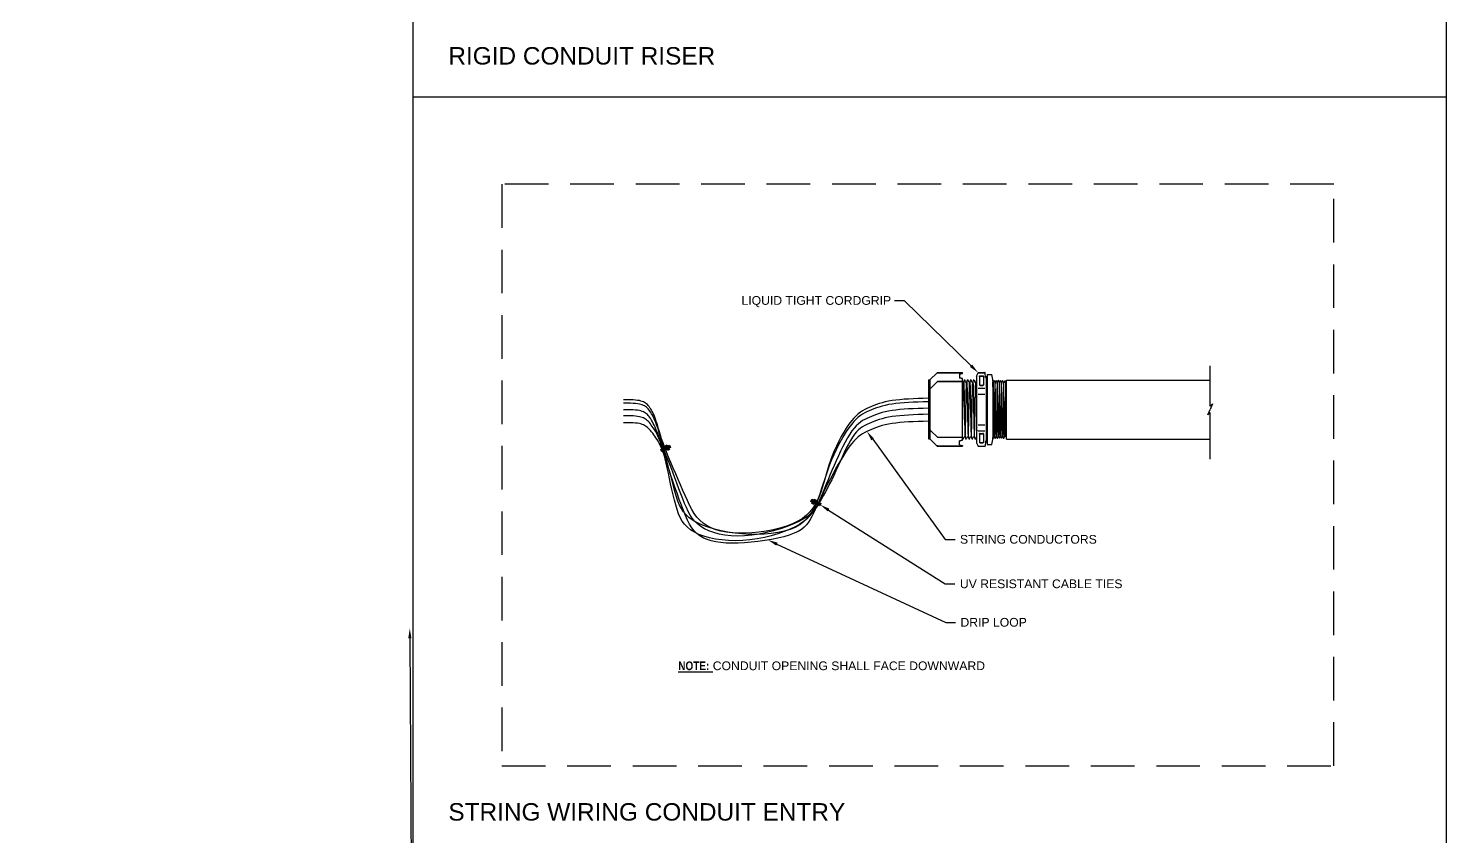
# Model space of a CAD drawing. Header units: feet. Extents: x 1 to 71.2, y 0 to 37.2.
# Drawn here: x 36.1 to 52.35, y 8.86 to 18.12 of the extents above; entities that cross this region are included whole.
import ezdxf
from ezdxf import colors
from ezdxf.entities.mleader import LeaderData, LeaderLine
from ezdxf.math import Vec2, Vec3

# ---------------------------------------------------------------- set-up
doc = ezdxf.new("R2010")
doc.units = ezdxf.units.FT
doc.header["$MEASUREMENT"] = 0
doc.linetypes.add('DASHED', pattern=[0.75, 0.5, -0.25])
doc.layers.add('G-ANNO-TEXT', color=1, linetype='Continuous')
doc.layers.add('G-NPLT', color=67, linetype='Continuous', plot=False)
doc.styles.add('NEI-A', font='arial.ttf')

msp = doc.modelspace()

# ---------------------------------------------------------------- hatches: boundary and pattern name
h = msp.add_hatch(color=1)
h.dxf.hatch_style = 1
h.paths.add_polyline_path([(43.41575, 13.298), (43.40266, 13.32371), (43.34502, 13.29436), (43.35811, 13.26864)])
h.paths.add_polyline_path([(43.44614, 13.29749), (43.42013, 13.34858), (43.3962, 13.3364), (43.42221, 13.28531)])
h.paths.add_polyline_path([(43.45865, 13.31984), (43.44556, 13.34555), (43.42659, 13.33589), (43.43968, 13.31018)])
h = msp.add_hatch(color=1)
h.dxf.hatch_style = 1
h.paths.add_polyline_path([(45.12098, 12.70345), (45.1083, 12.67753), (45.1664, 12.6491), (45.17909, 12.67502)])
h.paths.add_polyline_path([(45.10312, 12.72804), (45.07792, 12.67654), (45.10204, 12.66474), (45.12724, 12.71624)])
h.paths.add_polyline_path([(45.07774, 12.7246), (45.06506, 12.69869), (45.08418, 12.68933), (45.09686, 12.71525)])

# ---------------------------------------------------------------- linework, layer by layer
at = {"color": 1, "linetype": 'Continuous'}
for p, q in [((47.08585, 14.15602), (47.13789, 14.15602)), ((46.41478, 14.09274), (46.42885, 14.09274)), ((46.43728, 14.00075), (46.42883, 14.0009)), ((46.44339, 14.00322), (46.51539, 14.07522)), ((46.51539, 14.07522), (46.80291, 14.07522)), ((46.80291, 14.07565), (46.51603, 14.07565)), ((46.80344, 14.06897), (46.81559, 14.06897)), ((46.82112, 14.09025), (46.81522, 14.06827)), ((46.83272, 14.0909), (46.82147, 14.0909)), ((46.83897, 14.06827), (46.83307, 14.09024)), ((46.8386, 14.06897), (46.85075, 14.06897)), ((46.85628, 14.09024), (46.85038, 14.06827)), ((46.86788, 14.0909), (46.85663, 14.0909)), ((46.87413, 14.06827), (46.86823, 14.09025)), ((46.87376, 14.06897), (46.88591, 14.06897)), ((46.89144, 14.09026), (46.88553, 14.06828)), ((46.90303, 14.09091), (46.89179, 14.09091)), ((46.90928, 14.06828), (46.90338, 14.09026)), ((46.90891, 14.06897), (46.92106, 14.06897)), ((46.9266, 14.09026), (46.92069, 14.06828)), ((46.93819, 14.09091), (46.92694, 14.09091)), ((46.94444, 14.06828), (46.93854, 14.09026)), ((46.94407, 14.06897), (46.95622, 14.06897)), ((46.96175, 14.09026), (46.95585, 14.06828)), ((46.96463, 14.09091), (46.9621, 14.09091)), ((46.98243, 13.99888), (47.05981, 13.99888)), ((47.004, 14.03437), (47.03663, 14.03437)), ((47.004, 14.03071), (47.03663, 14.03071)), ((47.06864, 14.12095), (47.07516, 14.13492)), ((47.15275, 14.06937), (47.15173, 14.0694)), ((47.16413, 14.08778), (47.15268, 14.0693)), ((47.1659, 14.08779), (47.16421, 14.08784)), ((47.17626, 14.06855), (47.16598, 14.08771)), ((47.17721, 14.06861), (47.17618, 14.06864)), ((47.18859, 14.08704), (47.17713, 14.06854)), ((47.19035, 14.08705), (47.18867, 14.0871)), ((47.20073, 14.06779), (47.19044, 14.08697)), ((47.20166, 14.06784), (47.20064, 14.06788)), ((47.21305, 14.08628), (47.20158, 14.06778)), ((47.2148, 14.08629), (47.21312, 14.08634)), ((47.22518, 14.06703), (47.21489, 14.0862)), ((47.22612, 14.06708), (47.2251, 14.06711)), ((47.23751, 14.0855), (47.22605, 14.06702)), ((47.23927, 14.08551), (47.23758, 14.08556)), ((47.24964, 14.06627), (47.23935, 14.08544)), ((47.25058, 14.06632), (47.24956, 14.06635)), ((47.26196, 14.08475), (47.2505, 14.06625)), ((47.26373, 14.08476), (47.26204, 14.08481)), ((47.2741, 14.06551), (47.26382, 14.08468)), ((47.27504, 14.06556), (47.27401, 14.06559)), ((47.2865, 14.08406), (47.27497, 14.0655)), ((47.28818, 14.084), (47.2865, 14.08406)), ((47.29847, 14.06483), (47.28818, 14.084)), ((47.30005, 14.06478), (47.29847, 14.06483)), ((46.98243, 13.93168), (47.05981, 13.93168)), ((47.20763, 13.68584), (47.20676, 13.75524))]:
    msp.add_line(p, q, dxfattribs=at)
at = {"color": 1}
for p, q in [((49.63931, 13.79115), (49.63931, 14.25623)), ((47.3055, 14.09163), (49.63931, 14.09163)), ((49.63931, 13.79115), (49.6656, 13.81798)), ((49.6656, 13.81798), (49.63931, 13.75507)), ((49.61302, 13.69217), (49.63931, 13.75507)), ((49.63931, 13.71899), (49.61302, 13.69217)), ((49.63931, 13.18328), (49.63931, 13.71899)), ((47.3055, 13.41502), (49.63931, 13.41502))]:
    msp.add_line(p, q, dxfattribs=at)
msp.add_lwpolyline([(52.35029, 17.33644), (40.50322, 17.33644)])
at = {"color": 1, "linetype": 'Continuous'}
msp.add_lwpolyline([(47.07516, 14.11239), (47.08585, 14.11239)], dxfattribs=at)
at = {"color": 1}
for points in [[(46.41085, 13.88298), (46.35166, 13.8811), (46.29417, 13.87912), (46.23855, 13.87687), (46.185, 13.87421), (46.13371, 13.87097), (46.08485, 13.86699), (46.03862, 13.86213), (45.99519, 13.85623), (45.95469, 13.84918), (45.91693, 13.84107), (45.88164, 13.83205), (45.84858, 13.82225), (45.81748, 13.81183), (45.78809, 13.80092), (45.76015, 13.78967), (45.73339, 13.77822), (45.70756, 13.76656), (45.68239, 13.75413), (45.65758, 13.74018), (45.63286, 13.724), (45.60794, 13.70486), (45.58256, 13.68204), (45.55642, 13.65481), (45.52924, 13.62245), (45.50088, 13.5845), (45.47172, 13.54151), (45.44228, 13.49432), (45.41308, 13.44375), (45.38464, 13.39063), (45.35747, 13.33579), (45.3321, 13.28005), (45.30903, 13.22424), (45.28862, 13.16905), (45.27047, 13.11464), (45.25405, 13.06104), (45.23879, 13.00827), (45.22413, 12.95635), (45.20952, 12.90531), (45.1944, 12.85517), (45.17822, 12.80596), (45.16037, 12.75775), (45.14002, 12.7108), (45.11631, 12.6654), (45.08836, 12.62185), (45.05529, 12.58047), (45.01623, 12.54154), (44.97031, 12.50538), (44.91665, 12.47228), (44.85478, 12.4425), (44.78586, 12.41617), (44.71143, 12.39336), (44.63305, 12.37414), (44.55227, 12.3586), (44.47064, 12.3468), (44.38971, 12.33884), (44.31105, 12.33478), (44.23596, 12.33471), (44.16486, 12.33866), (44.09793, 12.34671), (44.03533, 12.3589), (43.97725, 12.37528), (43.92386, 12.39591), (43.87533, 12.42083), (43.83184, 12.45011), (43.79341, 12.48375), (43.75934, 12.52161), (43.7288, 12.5635), (43.70093, 12.60925), (43.6749, 12.65867), (43.64985, 12.71158), (43.62494, 12.76778), (43.59932, 12.82711), (43.57239, 12.88924), (43.54449, 12.9533), (43.5162, 13.01831), (43.48812, 13.08328), (43.46084, 13.1472), (43.43493, 13.20908), (43.41098, 13.26793), (43.38959, 13.32275), (43.37117, 13.37278), (43.35546, 13.41822), (43.34204, 13.45948), (43.33048, 13.49698), (43.32037, 13.53116), (43.31128, 13.56244), (43.30278, 13.59124), (43.29444, 13.61798), (43.28593, 13.64303), (43.2772, 13.66647), (43.26827, 13.68833), (43.25919, 13.70865), (43.24998, 13.72743), (43.24068, 13.74473), (43.23131, 13.76055), (43.22193, 13.77492), (43.21251, 13.7879), (43.20293, 13.79954), (43.19304, 13.80995), (43.18266, 13.81922), (43.17164, 13.82743), (43.15981, 13.83468), (43.14701, 13.84105), (43.13308, 13.84665), (43.11777, 13.85153), (43.10051, 13.85572), (43.08064, 13.85922), (43.0575, 13.86201), (43.03045, 13.86411), (42.99881, 13.8655), (42.96193, 13.86619), (42.91917, 13.86617)], [(46.41085, 13.84355), (46.35166, 13.84168), (46.29417, 13.83969), (46.23855, 13.83745), (46.185, 13.83478), (46.13371, 13.83154), (46.08485, 13.82756), (46.03862, 13.8227), (45.99519, 13.8168), (45.95469, 13.80975), (45.91693, 13.80164), (45.88164, 13.79262), (45.84858, 13.78283), (45.81748, 13.7724), (45.78809, 13.7615), (45.76015, 13.75025), (45.73339, 13.73879), (45.70756, 13.72714), (45.68239, 13.7147), (45.65758, 13.70075), (45.63286, 13.68457), (45.60794, 13.66543), (45.58256, 13.64261), (45.55642, 13.61539), (45.52924, 13.58303), (45.50087, 13.54506), (45.47163, 13.50198), (45.44196, 13.45454), (45.41232, 13.40349), (45.38314, 13.34957), (45.35488, 13.29355), (45.32798, 13.23615), (45.30289, 13.17813), (45.27991, 13.12015), (45.25877, 13.06247), (45.23905, 13.00527), (45.22036, 12.94872), (45.20227, 12.893), (45.18437, 12.83828), (45.16626, 12.78473), (45.14751, 12.73253), (45.12764, 12.68188), (45.10585, 12.63315), (45.08128, 12.58672), (45.05304, 12.54298), (45.02025, 12.50232), (44.98206, 12.46512), (44.93758, 12.43178), (44.88593, 12.40268), (44.82659, 12.37813), (44.76032, 12.35811), (44.68826, 12.34251), (44.6115, 12.33123), (44.53118, 12.32416), (44.44841, 12.3212), (44.3643, 12.32224), (44.27996, 12.32717), (44.1965, 12.33587), (44.11486, 12.34811), (44.03597, 12.36366), (43.96077, 12.38226), (43.89018, 12.40368), (43.82513, 12.42766), (43.76655, 12.45398), (43.71537, 12.48237), (43.67217, 12.51269), (43.63621, 12.54519), (43.60639, 12.58018), (43.58161, 12.618), (43.56078, 12.65898), (43.5428, 12.70345), (43.52658, 12.75175), (43.51103, 12.80419), (43.49526, 12.86087), (43.47923, 12.92084), (43.4631, 12.98292), (43.44705, 13.04592), (43.43124, 13.10864), (43.41584, 13.16991), (43.40101, 13.22853), (43.38693, 13.28332), (43.37372, 13.33335), (43.36131, 13.37879), (43.34961, 13.42005), (43.3385, 13.45756), (43.32789, 13.49174), (43.31766, 13.52302), (43.30772, 13.55181), (43.29796, 13.57856), (43.28828, 13.6036), (43.27868, 13.62704), (43.26913, 13.64891), (43.25963, 13.66922), (43.25016, 13.68801), (43.24073, 13.7053), (43.23132, 13.72112), (43.22193, 13.7355), (43.21251, 13.74847), (43.20293, 13.76011), (43.19304, 13.77053), (43.18266, 13.77979), (43.17164, 13.788), (43.15981, 13.79525), (43.14701, 13.80163), (43.13308, 13.80722), (43.11777, 13.8121), (43.10051, 13.81629), (43.08064, 13.81979), (43.0575, 13.82259), (43.03045, 13.82468), (42.99881, 13.82607), (42.96193, 13.82676), (42.91917, 13.82674)], [(46.41085, 13.76908), (46.35166, 13.7672), (46.29417, 13.76522), (46.23855, 13.76297), (46.185, 13.76031), (46.13371, 13.75707), (46.08485, 13.75309), (46.03862, 13.74823), (45.99519, 13.74233), (45.95469, 13.73528), (45.91693, 13.72717), (45.88164, 13.71815), (45.84858, 13.70835), (45.81748, 13.69793), (45.78809, 13.68702), (45.76015, 13.67577), (45.73339, 13.66432), (45.70758, 13.65267), (45.68249, 13.64023), (45.65794, 13.62628), (45.63373, 13.6101), (45.60964, 13.59096), (45.5855, 13.56814), (45.56108, 13.54091), (45.5362, 13.50855), (45.51073, 13.4706), (45.48479, 13.42761), (45.45859, 13.38042), (45.43234, 13.32985), (45.40622, 13.27673), (45.38045, 13.22189), (45.35522, 13.16615), (45.33074, 13.11034), (45.30716, 13.0552), (45.28447, 13.00112), (45.26259, 12.94842), (45.24145, 12.89741), (45.221, 12.84838), (45.20116, 12.80166), (45.18187, 12.75756), (45.16306, 12.71637), (45.14447, 12.6783), (45.12504, 12.64303), (45.1035, 12.61014), (45.07861, 12.57921), (45.0491, 12.54981), (45.01371, 12.5215), (44.9712, 12.49388), (44.9203, 12.4665), (44.86023, 12.43915), (44.79215, 12.41236), (44.71766, 12.38688), (44.63841, 12.36346), (44.55602, 12.34284), (44.47211, 12.32576), (44.38831, 12.31297), (44.30624, 12.3052), (44.22733, 12.30301), (44.15218, 12.30616), (44.0812, 12.31422), (44.01478, 12.32676), (43.95333, 12.34336), (43.89725, 12.36357), (43.84695, 12.38696), (43.80282, 12.41312), (43.76503, 12.44172), (43.7328, 12.47292), (43.70509, 12.50698), (43.68089, 12.54418), (43.65917, 12.58478), (43.6389, 12.62906), (43.61907, 12.67728), (43.59863, 12.72972), (43.57683, 12.7864), (43.55384, 12.84637), (43.53012, 12.90845), (43.50609, 12.97144), (43.48222, 13.03417), (43.45892, 13.09544), (43.43666, 13.15406), (43.41586, 13.20885), (43.39686, 13.25888), (43.37957, 13.30432), (43.3638, 13.34558), (43.34936, 13.38308), (43.33606, 13.41727), (43.32369, 13.44854), (43.31207, 13.47734), (43.30101, 13.50408), (43.29033, 13.52913), (43.27997, 13.55257), (43.26987, 13.57443), (43.26001, 13.59475), (43.25032, 13.61353), (43.24078, 13.63083), (43.23133, 13.64665), (43.22193, 13.66102), (43.21251, 13.674), (43.20293, 13.68564), (43.19304, 13.69605), (43.18266, 13.70532), (43.17164, 13.71353), (43.15981, 13.72078), (43.14701, 13.72715), (43.13308, 13.73275), (43.11777, 13.73763), (43.10051, 13.74182), (43.08064, 13.74532), (43.0575, 13.74811), (43.03045, 13.75021), (42.99881, 13.7516), (42.96193, 13.75229), (42.91917, 13.75227)], [(46.41085, 13.69898), (46.35166, 13.69711), (46.29417, 13.69513), (46.23855, 13.69288), (46.185, 13.69022), (46.13371, 13.68697), (46.08485, 13.683), (46.03862, 13.67814), (45.99519, 13.67224), (45.95469, 13.66518), (45.91693, 13.65708), (45.88164, 13.64805), (45.84858, 13.63826), (45.81748, 13.62784), (45.78809, 13.61693), (45.76015, 13.60568), (45.73339, 13.59423), (45.70759, 13.58257), (45.68258, 13.57013), (45.65823, 13.55619), (45.6344, 13.54001), (45.61095, 13.52087), (45.58776, 13.49805), (45.56467, 13.47082), (45.54156, 13.43846), (45.51831, 13.40052), (45.49492, 13.35766), (45.47139, 13.31082), (45.44774, 13.26093), (45.42398, 13.20892), (45.40012, 13.15574), (45.37618, 13.10232), (45.35217, 13.04959), (45.3281, 12.99834), (45.304, 12.9487), (45.27989, 12.90065), (45.25578, 12.85418), (45.2317, 12.80926), (45.20766, 12.76588), (45.1837, 12.72402), (45.15983, 12.68366), (45.13589, 12.64477), (45.11105, 12.60731), (45.08429, 12.57125), (45.05458, 12.53651), (45.0209, 12.50307), (44.98225, 12.47087), (44.9376, 12.43987), (44.88593, 12.41001), (44.8266, 12.38134), (44.76039, 12.35426), (44.68847, 12.32924), (44.61202, 12.30678), (44.5322, 12.28735), (44.45016, 12.27145), (44.36709, 12.25955), (44.28413, 12.25214), (44.2024, 12.24957), (44.12273, 12.2517), (44.0459, 12.25824), (43.97267, 12.26891), (43.90383, 12.28343), (43.84014, 12.30152), (43.78238, 12.3229), (43.73132, 12.34729), (43.68747, 12.37448), (43.65022, 12.40462), (43.61871, 12.43793), (43.59207, 12.47462), (43.56942, 12.51492), (43.5499, 12.55904), (43.53263, 12.6072), (43.51674, 12.65963), (43.50151, 12.7163), (43.48679, 12.77628), (43.47254, 12.83835), (43.45876, 12.90135), (43.44544, 12.96408), (43.43256, 13.02535), (43.4201, 13.08397), (43.40806, 13.13876), (43.39639, 13.18879), (43.38504, 13.23422), (43.37391, 13.27548), (43.36293, 13.31299), (43.35201, 13.34717), (43.34106, 13.37845), (43.33001, 13.40725), (43.31876, 13.43399), (43.30726, 13.45904), (43.29557, 13.48248), (43.28377, 13.50434), (43.27194, 13.52465), (43.26017, 13.54344), (43.24853, 13.56073), (43.23712, 13.57656), (43.22602, 13.59093), (43.21525, 13.6039), (43.20466, 13.61555), (43.19404, 13.62596), (43.18317, 13.63523), (43.17185, 13.64344), (43.15987, 13.65069), (43.14702, 13.65706), (43.13308, 13.66265), (43.11777, 13.66754), (43.10051, 13.67173), (43.08064, 13.67522), (43.0575, 13.67802), (43.03045, 13.68012), (42.99881, 13.68151), (42.96193, 13.6822), (42.91917, 13.68218)], [(46.41085, 13.6199), (46.35166, 13.61803), (46.29417, 13.61604), (46.23855, 13.6138), (46.185, 13.61113), (46.13371, 13.60789), (46.08485, 13.60392), (46.03862, 13.59905), (45.99519, 13.59315), (45.95469, 13.5861), (45.91693, 13.57799), (45.88164, 13.56897), (45.84858, 13.55918), (45.81748, 13.54876), (45.78809, 13.53785), (45.76015, 13.5266), (45.73339, 13.51514), (45.70756, 13.50349), (45.68239, 13.49105), (45.65758, 13.4771), (45.63286, 13.46092), (45.60794, 13.44178), (45.58256, 13.41896), (45.55642, 13.39174), (45.52924, 13.35938), (45.50084, 13.32142), (45.47142, 13.27843), (45.44127, 13.23124), (45.41068, 13.18067), (45.37995, 13.12756), (45.34936, 13.07271), (45.31921, 13.01697), (45.2898, 12.96116), (45.26137, 12.90602), (45.23402, 12.85195), (45.20779, 12.79925), (45.18273, 12.74823), (45.15889, 12.69921), (45.13631, 12.65249), (45.11505, 12.60838), (45.09515, 12.5672), (45.07644, 12.52916), (45.05779, 12.49413), (45.0379, 12.46189), (45.01541, 12.43221), (44.98899, 12.40489), (44.95731, 12.37968), (44.91904, 12.35638), (44.87284, 12.33476), (44.81787, 12.31466), (44.75519, 12.29615), (44.68637, 12.27936), (44.61298, 12.26442), (44.53658, 12.25146), (44.45872, 12.24062), (44.38098, 12.23201), (44.3049, 12.22578), (44.23185, 12.22205), (44.16227, 12.22102), (44.09643, 12.22284), (44.03456, 12.22772), (43.97693, 12.23583), (43.92376, 12.24736), (43.87532, 12.26248), (43.83184, 12.28138), (43.79342, 12.30425), (43.75944, 12.33132), (43.72914, 12.36282), (43.70175, 12.39897), (43.6765, 12.44003), (43.65262, 12.48621), (43.62934, 12.53775), (43.60589, 12.59488), (43.5817, 12.65752), (43.557, 12.7243), (43.53222, 12.79352), (43.50779, 12.86349), (43.48414, 12.93252), (43.4617, 12.99891), (43.4409, 13.06098), (43.42217, 13.11703), (43.40579, 13.1658), (43.3915, 13.20779), (43.37888, 13.24393), (43.36751, 13.27513), (43.35697, 13.30234), (43.34686, 13.32648), (43.33676, 13.34847), (43.32625, 13.36925), (43.31502, 13.38956), (43.30314, 13.40944), (43.29079, 13.42876), (43.27815, 13.44736), (43.2654, 13.46511), (43.25271, 13.48187), (43.24026, 13.4975), (43.22824, 13.51185), (43.21674, 13.52482), (43.2056, 13.53647), (43.19458, 13.54688), (43.18345, 13.55614), (43.17197, 13.56435), (43.15991, 13.5716), (43.14702, 13.57798), (43.13308, 13.58357), (43.11777, 13.58845), (43.10051, 13.59265), (43.08064, 13.59614), (43.0575, 13.59894), (43.03045, 13.60103), (42.99881, 13.60242), (42.96193, 13.60311), (42.91917, 13.60309)], [(43.42659, 13.33589), (43.44556, 13.34555), (43.45865, 13.31984), (43.43968, 13.31018)], [(43.41575, 13.298), (43.35811, 13.26864), (43.34502, 13.29436), (43.40266, 13.32371)]]:
    msp.add_lwpolyline(points, dxfattribs=at)
for points in [[(43.42013, 13.34858), (43.44614, 13.29749), (43.42221, 13.28531), (43.3962, 13.3364)], [(45.06506, 12.69869), (45.07774, 12.7246), (45.09686, 12.71525), (45.08418, 12.68933)], [(45.07792, 12.67654), (45.10312, 12.72804), (45.12724, 12.71624), (45.10204, 12.66474)], [(45.1083, 12.67753), (45.12098, 12.70345), (45.17909, 12.67502), (45.1664, 12.6491)]]:
    msp.add_lwpolyline(points, close=True, dxfattribs=at)
at = {"color": 1, "linetype": 'Continuous'}
for centre, radius, start, end in [((46.82848, 14.06574), 0.32231, 2.300252, 16.266228), ((46.41478, 14.08992), 0.00281, 90, 180), ((46.42913, 14.01805), 0.01716, 180, 269), ((46.43743, 14.00918), 0.00844, 269, 315), ((47.06737, 14.12155), 0.00141, 185, 335), ((47.29988, 14.05916), 0.00563, 359.99977, 88.216993)]:
    msp.add_arc(centre, radius, start, end, dxfattribs=at)
for points, start_tangent, end_tangent in [([(46.80681, 13.75524), (46.80764, 13.80189), (46.80848, 13.84776), (46.80932, 13.89141), (46.81015, 13.93172), (46.81098, 13.96838), (46.81183, 14.00072), (46.81268, 14.0275), (46.81353, 14.04782), (46.81437, 14.06145), (46.81521, 14.06823), (46.81605, 14.06793), (46.81688, 14.06066), (46.81771, 14.04682), (46.81853, 14.02668), (46.81937, 14.0003), (46.8202, 13.96837), (46.82104, 13.93193), (46.82187, 13.89128), (46.82271, 13.84756), (46.82355, 13.80167), (46.82438, 13.75524)], (0.03975065, 2.22862353), (0.03983958, -2.22862194)), ([(46.84196, 13.75524), (46.8428, 13.80189), (46.84364, 13.84776), (46.84447, 13.89141), (46.8453, 13.93172), (46.84614, 13.96838), (46.84699, 14.00072), (46.84784, 14.0275), (46.84868, 14.04782), (46.84952, 14.06145), (46.85037, 14.06823), (46.85121, 14.06793), (46.85204, 14.06066), (46.85287, 14.04682), (46.85369, 14.02668), (46.85452, 14.0003), (46.85536, 13.96837), (46.85619, 13.93193), (46.85703, 13.89128), (46.85787, 13.84756), (46.85871, 13.80167), (46.85954, 13.75524)], (0.03975065, 2.22862353), (0.03983958, -2.22862194)), ([(46.87712, 13.75524), (46.87795, 13.80189), (46.87879, 13.84776), (46.87963, 13.89141), (46.88046, 13.93172), (46.8813, 13.96838), (46.88215, 14.00072), (46.883, 14.0275), (46.88384, 14.04782), (46.88468, 14.06145), (46.88552, 14.06823), (46.88636, 14.06793), (46.8872, 14.06066), (46.88802, 14.04682), (46.88885, 14.02668), (46.88968, 14.0003), (46.89052, 13.96837), (46.89135, 13.93193), (46.89219, 13.89128), (46.89302, 13.84756), (46.89386, 13.80167), (46.8947, 13.75524)], (0.03975065, 2.22862353), (0.03983958, -2.22862194)), ([(46.91227, 13.75524), (46.91311, 13.80189), (46.91395, 13.84776), (46.91479, 13.89141), (46.91562, 13.93172), (46.91645, 13.96838), (46.9173, 14.00072), (46.91815, 14.0275), (46.919, 14.04782), (46.91984, 14.06145), (46.92068, 14.06823), (46.92152, 14.06793), (46.92235, 14.06066), (46.92318, 14.04682), (46.924, 14.02668), (46.92484, 14.0003), (46.92567, 13.96837), (46.9265, 13.93193), (46.92734, 13.89128), (46.92818, 13.84756), (46.92902, 13.80167), (46.92985, 13.75524)], (0.03975065, 2.22862353), (0.03983958, -2.22862194)), ([(46.94743, 13.75524), (46.94828, 13.80293), (46.94915, 13.85007), (46.95001, 13.89494), (46.95087, 13.93605), (46.95173, 13.97339), (46.9526, 14.00562), (46.95347, 14.03173), (46.95433, 14.05122), (46.95518, 14.06361), (46.95605, 14.06883), (46.95692, 14.06654), (46.95777, 14.05695), (46.95863, 14.04026), (46.95949, 14.01689), (46.96035, 13.98721), (46.96121, 13.95222), (46.96206, 13.9132), (46.96291, 13.87024), (46.96377, 13.82419), (46.96463, 13.77651)], (0.0385568, 2.15569325), (0.03841891, -2.15569571)), ([(46.98243, 13.99887), (46.98192, 13.99876), (46.98146, 13.99851), (46.98114, 13.99813)], (-0.00549805, -0.00001221), (-0.00261038, -0.00483887)), ([(46.98243, 13.99887), (46.98193, 13.99877), (46.98146, 13.9985), (46.98114, 13.99813)], (-0.00549858, -0.00001211), (-0.00261063, -0.00483933)), ([(47.004, 14.03437), (47.00183, 14.03458), (47.00003, 14.03519), (46.99881, 14.03609), (46.99838, 14.03718)], (-0.02406489, 0), (0, 0.02406489)), ([(47.004, 14.03071), (47.00183, 14.03093), (47.00003, 14.03154), (46.99881, 14.03244), (46.99838, 14.03352)], (-0.02406489, 0), (0, 0.02406489)), ([(47.04225, 14.03718), (47.04182, 14.03609), (47.04061, 14.03519), (47.0388, 14.03458), (47.03663, 14.03437)], (0, -0.02406489), (-0.02406489, 0)), ([(47.04225, 14.03352), (47.04182, 14.03244), (47.04061, 14.03154), (47.0388, 14.03093), (47.03663, 14.03071)], (0, -0.02406489), (-0.02406489, 0)), ([(47.1823, 13.75524), (47.18172, 13.80197), (47.18113, 13.84779), (47.18055, 13.89142), (47.17997, 13.93179), (47.17939, 13.96841), (47.17881, 14.00019), (47.17822, 14.02656), (47.17764, 14.04683), (47.17706, 14.0607), (47.17648, 14.06774), (47.1759, 14.06779), (47.17531, 14.06085), (47.17473, 14.04709), (47.17415, 14.02674), (47.17357, 14.00037), (47.17298, 13.96851), (47.1724, 13.93201), (47.17182, 13.89165), (47.17124, 13.8478), (47.17065, 13.80205), (47.17007, 13.75524)], (-0.02795115, 2.22485701), (-0.02717837, -2.22486659)), ([(47.20676, 13.75524), (47.20618, 13.80168), (47.2056, 13.84703), (47.20502, 13.89022), (47.20444, 13.93026), (47.20387, 13.9666), (47.20329, 13.99845), (47.2027, 14.02504), (47.20212, 14.0455), (47.20154, 14.05957), (47.20095, 14.0669), (47.20036, 14.06704), (47.19977, 14.0601), (47.19919, 14.04642), (47.19861, 14.02614), (47.19802, 13.99953), (47.19743, 13.96741), (47.19685, 13.93092), (47.19627, 13.89081), (47.19569, 13.84751), (47.19511, 13.80182), (47.19453, 13.75524)], (-0.02710408, 2.21932823), (-0.02803913, -2.21931662)), ([(47.23121, 13.75524), (47.23063, 13.80179), (47.23005, 13.847), (47.22947, 13.89011), (47.22889, 13.93032), (47.22831, 13.96697), (47.22772, 13.99879), (47.22714, 14.02504), (47.22656, 14.04531), (47.22598, 14.05913), (47.2254, 14.06618), (47.22482, 14.0663), (47.22424, 14.0595), (47.22366, 14.04596), (47.22308, 14.02595), (47.22249, 13.99974), (47.22191, 13.96792), (47.22132, 13.93162), (47.22074, 13.8911), (47.22015, 13.84748), (47.21957, 13.80174), (47.21899, 13.75524)], (-0.02817153, 2.2140687), (-0.0273229, -2.21407934)), ([(47.25567, 13.75524), (47.25509, 13.80155), (47.2545, 13.84716), (47.25392, 13.89051), (47.25334, 13.93067), (47.25275, 13.96719), (47.25216, 13.9991), (47.25158, 14.02539), (47.25099, 14.04537), (47.25042, 14.0588), (47.24984, 14.06553), (47.24926, 14.06545), (47.24868, 14.0585), (47.2481, 14.0448), (47.24752, 14.02458), (47.24693, 13.99842), (47.24635, 13.96674), (47.24577, 13.9305), (47.24519, 13.89031), (47.24461, 13.84689), (47.24402, 13.80154), (47.24344, 13.75524)], (-0.02759948, 2.20870083), (-0.02718296, -2.20870599)), ([(47.28013, 13.75524), (47.27955, 13.80149), (47.27896, 13.84698), (47.27838, 13.89006), (47.27779, 13.93034), (47.27721, 13.9669), (47.27662, 13.99853), (47.27604, 14.0246), (47.27545, 14.04457), (47.27488, 14.05801), (47.2743, 14.06476), (47.27372, 14.0647), (47.27314, 14.05776), (47.27256, 14.0442), (47.27198, 14.02423), (47.2714, 13.99804), (47.27081, 13.96633), (47.27023, 13.93028), (47.26965, 13.89022), (47.26907, 13.8468), (47.26848, 13.80132), (47.2679, 13.75524)], (-0.02712255, 2.20329698), (-0.02811229, -2.20328457)), ([(47.29847, 14.06483), (47.29792, 14.06168), (47.29736, 14.05234), (47.2968, 14.0369), (47.29625, 14.01567), (47.29569, 13.98933), (47.29514, 13.95848), (47.29459, 13.92343), (47.29403, 13.88458), (47.29347, 13.84287), (47.29292, 13.79945), (47.29236, 13.75524)], (-1.10064544, 0.03426229), (-0.01393586, -1.1010904)), ([(46.98243, 13.93169), (46.98192, 13.93171), (46.98146, 13.93168), (46.98114, 13.93161)], (-0.00463819, 0.00000685), (-0.00424995, -0.00185762))]:
    msp.add_spline(points, degree=3, dxfattribs=dict(at, start_tangent=start_tangent, end_tangent=end_tangent))
msp.add_open_spline([(47.15053, 14.0144), (47.15065, 14.01869), (47.15085, 14.02992), (47.15028, 14.0469), (47.15347, 14.05726), (47.15022, 14.06892), (47.15538, 14.06811), (47.15199, 14.05753), (47.15522, 14.04615), (47.15449, 14.02479), (47.15556, 13.99906), (47.15595, 13.96724), (47.15657, 13.93114), (47.15714, 13.89018), (47.15768, 13.84954), (47.15839, 13.79304), (47.15844, 13.79007), (47.15886, 13.75524)], degree=3, knots=[0.92211978, 0.92211978, 0.92211978, 0.92211978, 0.9681205, 1.04124605, 1.08992413, 1.11425428, 1.1163354, 1.14152416, 1.19104365, 1.2633781, 1.35732319, 1.47043615, 1.60073871, 1.74460694, 1.90016739, 2.06364444, 2.23027055, 2.23027055, 2.23027055, 2.23027055], dxfattribs=at)

# ---------------------------------------------------------------- texts
at = {"layer": 'G-ANNO-TEXT', "attachment_point": 4, "style": 'NEI-A'}
for s, width, gutter_width, insert, char_height in [('RIGID CONDUIT RISER', 4.5172797, 1.09375, (40.91168, 17.80777), 0.2), ('{\\fArial Narrow|b1|i0|c0|p34;\\LNOTE:} CONDUIT OPENING SHALL FACE DOWNWARD', 3.5089127, 0.625, (43.54595, 10.81509), 0.1), ('STRING WIRING CONDUIT ENTRY', 4.5477026, 1.09375, (40.91168, 9.13955), 0.2)]:
    msp.add_mtext_dynamic_manual_height_columns(s, width=width, gutter_width=gutter_width, heights=[0], dxfattribs=dict(at, insert=insert, char_height=char_height))

# ---------------------------------------------------------------- leaders
at = {"layer": 'G-ANNO-TEXT'}
ml = msp.add_multileader_mtext('Standard', dxfattribs=at)
ml.set_content('LIQUID TIGHT CORDGRIP', color=256, style='NEI-A')
ml.set_leader_properties()
ml.build(insert=Vec2(0, 0))
ml.multileader.update_dxf_attribs({"dogleg_length": 0.1125, "arrow_head_size": 0.1125})
ctx = ml.context
ctx.base_point, ctx.char_height, ctx.arrow_head_size, ctx.landing_gap_size, ctx.plane_origin = Vec3(44.21391, 15.00077), 0.1, 0.1125, 0.05625, Vec3(40.92521, 12.12522)
notes = []
notes.append((ctx, [(1, (1, 1, 0), (46.13788, 15.00077), (-1, 0), 0.1125, [(0, [(46.98166, 14.17688)], 0, [])])]))
ctx.mtext.insert, ctx.mtext.width, ctx.mtext.flow_direction = Vec3(44.27016, 15.05466), 1.7102087, 5
ctx.mtext.has_bg_fill, ctx.mtext.bg_color, ctx.mtext.bg_scale_factor, ctx.mtext.bg_transparency, ctx.mtext.use_window_bg_color = 1, -1073741824, 1.5, 0, 1
at = {"layer": 'G-NPLT'}
ml = msp.add_multileader_mtext('Standard', dxfattribs=at)
ml.set_content('DESIGNER TO ESTABLISH  WHICH TYPE OF CONDUIT ENTRY IS BEING USED FOR THE CURRENT PROJECT', color=256, style='NEI-A')
ml.set_leader_properties()
ml.build(insert=Vec2(0, 0))
ml.multileader.update_dxf_attribs({"dogleg_length": 0.1125, "arrow_head_size": 0.1125})
ctx = ml.context
ctx.base_point, ctx.char_height, ctx.arrow_head_size, ctx.landing_gap_size, ctx.plane_origin = Vec3(23.6117, 16.19385), 0.1, 0.1125, 0.05625, Vec3(22.62634, 15.14744)
notes.append((ctx, [(1, (1, 1, 0), (26.77688, 16.19385), (-1, 0), 0.1125, [(1, [(40.46971, 11.24298), (40.50554, 4.21104)], 0, [])])]))
ctx.mtext.insert, ctx.mtext.width, ctx.mtext.flow_direction = Vec3(23.66795, 16.2447), 3.0630099, 5
ctx.mtext.has_bg_fill, ctx.mtext.bg_color, ctx.mtext.bg_scale_factor, ctx.mtext.bg_transparency, ctx.mtext.use_window_bg_color = 1, -1073741824, 1.5, 0, 1
for ctx, leaders in notes:
    for number, flags, end, landing, length, lines in leaders:
        leader = LeaderData()
        leader.index, (leader.has_last_leader_line, leader.has_dogleg_vector, leader.attachment_direction) = number, flags
        leader.last_leader_point, leader.dogleg_vector, leader.dogleg_length = Vec3(end), Vec3(landing), length
        for number, points, colour, breaks in lines:
            line = LeaderLine()
            line.index, line.vertices, line.color, line.breaks = number, Vec3.list(points), colors.encode_raw_color(colour), breaks
            leader.lines.append(line)
        ctx.leaders.append(leader)

# ---------------------------------------------------------------- next in the draw order: linework, layer by layer
msp.add_line((40.50322, 34.67287), (40.50322, 0))
at = {"color": 1, "linetype": 'Continuous'}
for p, q in [((46.42885, 14.09274), (46.5124, 14.17629)), ((46.51439, 14.17711), (46.80291, 14.17711)), ((46.51462, 14.17445), (46.80291, 14.17445)), ((46.76916, 14.16164), (46.80291, 14.17008)), ((46.76916, 14.1601), (46.80291, 14.1685)), ((46.76916, 14.16164), (46.76916, 14.11527)), ((46.80291, 14.1685), (46.80291, 14.17711)), ((46.96463, 14.13736), (46.98114, 14.17625)), ((46.98243, 14.17711), (47.05981, 14.17711)), ((46.98243, 14.17532), (47.05981, 14.17532)), ((47.004, 14.13983), (47.03663, 14.13983)), ((47.06597, 14.12142), (47.06121, 14.17583)), ((46.80291, 14.10821), (46.76916, 14.11664)), ((46.80291, 14.10686), (46.76916, 14.11527)), ((46.99838, 14.13702), (46.99838, 14.03352)), ((47.004, 14.13618), (47.03663, 14.13618)), ((47.04225, 14.13702), (47.04225, 14.03352))]:
    msp.add_line(p, q, dxfattribs=at)
for centre, radius, start, end in [((46.51439, 14.1743), 0.00281, 90, 135), ((46.51462, 14.18502), 0.01057, 268.738145, 270.016391), ((46.51462, 14.18476), 0.01032, 268.722031, 270.032331), ((46.98243, 14.17571), 0.00141, 90, 157), ((47.05981, 14.17571), 0.00141, 5, 90)]:
    msp.add_arc(centre, radius, start, end, dxfattribs=at)
for centre, major_axis, start_param, end_param in [((47.1443, 13.74768), (-0.86627, 0.02392), -1.15140162, -1.10861033), ((46.43555, 13.76196), (-0.77035, 0.02127), -2.05347549, -2.00427513)]:
    msp.add_ellipse(centre, major_axis=major_axis, ratio=0.51981024, start_param=start_param, end_param=end_param, dxfattribs=at)
for points, start_tangent, end_tangent in [([(46.5124, 14.17369), (46.51299, 14.17412), (46.51366, 14.17437), (46.51439, 14.17445)], (0.00561235, 0.00532746), (0.00773626, -0.00017499)), ([(46.98243, 14.17532), (46.98192, 14.17523), (46.98145, 14.17494), (46.98114, 14.1745)], (-0.00574428, 0.00000144), (-0.00229812, -0.00526454)), ([(46.99838, 14.13702), (46.99881, 14.13811), (47.00003, 14.13901), (47.00183, 14.13962), (47.004, 14.13983)], (0, 0.02406489), (0.02406489, 0)), ([(47.03663, 14.13983), (47.0388, 14.13962), (47.04061, 14.13901), (47.04182, 14.13811), (47.04225, 14.13702)], (0.02406489, 0), (0, -0.02406489)), ([(47.05981, 14.17532), (47.06047, 14.17517), (47.06098, 14.17471), (47.06121, 14.17407)], (0.00725441, 0.00000038), (0.00066796, -0.00722359)), ([(46.99838, 14.13337), (46.99881, 14.13445), (47.00003, 14.13536), (47.00183, 14.13596), (47.004, 14.13618)], (0, 0.02406489), (0.02406489, 0)), ([(47.03663, 14.13618), (47.0388, 14.13596), (47.04061, 14.13536), (47.04182, 14.13445), (47.04225, 14.13337)], (0.02406489, 0), (0, -0.02406489))]:
    msp.add_spline(points, degree=3, dxfattribs=dict(at, start_tangent=start_tangent, end_tangent=end_tangent))

# ---------------------------------------------------------------- next in the draw order: leaders
at = {"layer": 'G-ANNO-TEXT'}
ml = msp.add_multileader_mtext('Standard', dxfattribs=at)
ml.set_content('STRING CONDUCTORS', color=256, style='NEI-A')
ml.set_leader_properties()
ml.build(insert=Vec2(0, 0))
ml.multileader.update_dxf_attribs({"dogleg_length": 0.1125, "arrow_head_size": 0.1125})
ctx = ml.context
ctx.base_point, ctx.char_height, ctx.arrow_head_size, ctx.landing_gap_size, ctx.plane_origin = Vec3(46.71784, 12.26501), 0.1, 0.1125, 0.05625, Vec3(45.28886, 8.18623)
notes = []
notes.append((ctx, [(0, (1, 1, 0), (46.60534, 12.26501), (1, 0), 0.1125, [(0, [(45.70756, 13.50349)], 0, [])])]))
ctx.mtext.insert, ctx.mtext.width, ctx.mtext.flow_direction = Vec3(46.77409, 12.31586), 1.5614366, 5
ctx.mtext.has_bg_fill, ctx.mtext.bg_color, ctx.mtext.bg_scale_factor, ctx.mtext.bg_transparency, ctx.mtext.use_window_bg_color = 1, -1073741824, 1.5, 0, 1
for ctx, leaders in notes:
    for number, flags, end, landing, length, lines in leaders:
        leader = LeaderData()
        leader.index, (leader.has_last_leader_line, leader.has_dogleg_vector, leader.attachment_direction) = number, flags
        leader.last_leader_point, leader.dogleg_vector, leader.dogleg_length = Vec3(end), Vec3(landing), length
        for number, points, colour, breaks in lines:
            line = LeaderLine()
            line.index, line.vertices, line.color, line.breaks = number, Vec3.list(points), colors.encode_raw_color(colour), breaks
            leader.lines.append(line)
        ctx.leaders.append(leader)

# ---------------------------------------------------------------- next in the draw order: linework, layer by layer
at = {"color": 1, "linetype": 'Continuous'}
for p, q in [((47.08585, 14.15602), (47.08585, 13.35446)), ((46.41197, 14.08992), (46.41197, 13.42055)), ((46.42885, 14.09274), (46.42885, 13.41774)), ((46.80291, 13.40227), (46.80291, 14.10821)), ((46.96463, 14.13736), (46.96463, 13.37312)), ((47.07516, 14.13492), (47.07516, 13.37555)), ((47.15053, 14.07867), (47.15053, 13.4318)), ((47.3055, 13.45131), (47.3055, 14.05916)), ((46.43728, 13.50972), (46.42883, 13.50958)), ((46.44339, 13.50725), (46.51539, 13.43526)), ((46.98243, 13.57879), (47.05981, 13.57879)), ((46.98243, 13.5116), (47.05981, 13.5116)), ((46.41478, 13.41774), (46.42885, 13.41774)), ((46.42885, 13.41774), (46.5124, 13.33419)), ((46.51439, 13.33336), (46.80291, 13.33336)), ((46.51462, 13.33603), (46.80291, 13.33603)), ((46.51539, 13.43526), (46.80291, 13.43526)), ((46.80291, 13.43482), (46.51603, 13.43482)), ((46.80291, 13.40361), (46.76916, 13.39521)), ((46.80291, 13.40227), (46.76916, 13.39383)), ((46.76916, 13.34883), (46.76916, 13.39521)), ((46.76916, 13.35038), (46.80291, 13.34197)), ((46.76916, 13.34883), (46.80291, 13.34039)), ((46.80291, 13.42259), (46.80354, 13.42022)), ((46.80291, 13.34197), (46.80291, 13.33336)), ((46.80389, 13.41958), (46.81514, 13.41958)), ((46.81549, 13.42023), (46.82139, 13.4422)), ((46.82102, 13.4415), (46.83317, 13.4415)), ((46.8328, 13.4422), (46.8387, 13.42023)), ((46.83905, 13.41958), (46.8503, 13.41958)), ((46.85065, 13.42023), (46.85655, 13.4422)), ((46.85618, 13.4415), (46.86833, 13.4415)), ((46.86796, 13.4422), (46.87386, 13.42022)), ((46.87421, 13.41957), (46.88546, 13.41957)), ((46.8858, 13.42021), (46.89171, 13.44219)), ((46.89133, 13.4415), (46.90348, 13.4415)), ((46.90311, 13.44219), (46.90902, 13.42021)), ((46.90936, 13.41957), (46.92061, 13.41957)), ((46.92096, 13.42021), (46.92686, 13.44219)), ((46.92649, 13.4415), (46.93864, 13.4415)), ((46.93827, 13.44219), (46.94417, 13.42022)), ((46.94452, 13.41957), (46.95577, 13.41957)), ((46.95612, 13.42021), (46.96202, 13.44219)), ((46.96165, 13.4415), (46.96463, 13.4415)), ((46.96463, 13.37312), (46.98114, 13.33422)), ((46.98243, 13.33515), (47.05981, 13.33515)), ((46.98243, 13.33336), (47.05981, 13.33336)), ((46.99838, 13.47695), (46.99838, 13.37345)), ((47.004, 13.47976), (47.03663, 13.47976)), ((47.004, 13.47611), (47.03663, 13.47611)), ((47.004, 13.37429), (47.03663, 13.37429)), ((47.004, 13.37064), (47.03663, 13.37064)), ((47.04225, 13.47695), (47.04225, 13.37345)), ((47.06597, 13.38905), (47.06121, 13.33464)), ((47.06864, 13.38952), (47.07516, 13.37555)), ((47.08585, 13.35446), (47.13789, 13.35446)), ((47.15019, 13.42506), (47.15191, 13.4223)), ((47.15198, 13.42224), (47.15367, 13.42229)), ((47.15375, 13.42237), (47.16404, 13.44154)), ((47.16498, 13.44149), (47.16396, 13.44145)), ((47.16491, 13.44155), (47.17637, 13.42306)), ((47.17644, 13.423), (47.17813, 13.42305)), ((47.17821, 13.42313), (47.1885, 13.4423)), ((47.18944, 13.44225), (47.18841, 13.44222)), ((47.18936, 13.44231), (47.20082, 13.42382)), ((47.2009, 13.42376), (47.20259, 13.42381)), ((47.20266, 13.42389), (47.21295, 13.44306)), ((47.21389, 13.44301), (47.21287, 13.44298)), ((47.21382, 13.44308), (47.22528, 13.42459)), ((47.22535, 13.42453), (47.22705, 13.42458)), ((47.22713, 13.42466), (47.23742, 13.44382)), ((47.23835, 13.44377), (47.23733, 13.44374)), ((47.23827, 13.44383), (47.24974, 13.42534)), ((47.24981, 13.42528), (47.25149, 13.42533)), ((47.25158, 13.42541), (47.26187, 13.44459)), ((47.26281, 13.44453), (47.26179, 13.4445)), ((47.26274, 13.4446), (47.27419, 13.42611)), ((47.27427, 13.42605), (47.27596, 13.42611)), ((47.27604, 13.42619), (47.28632, 13.44535)), ((47.30005, 13.44569), (47.28624, 13.44526))]:
    msp.add_line(p, q, dxfattribs=at)
at = {"color": 1}
msp.add_line((47.3055, 13.41502), (47.3055, 14.09163), dxfattribs=at)
at = {"color": 1, "linetype": 'Continuous'}
msp.add_lwpolyline([(47.08585, 13.39808), (47.07516, 13.39808)], dxfattribs=at)
for centre, radius, start, end in [((46.42913, 13.49242), 0.01716, 91, 180), ((46.43743, 13.50129), 0.00844, 45, 91), ((46.41478, 13.42055), 0.00281, 180, 270), ((46.51439, 13.33617), 0.00281, 225, 270), ((46.51462, 13.32545), 0.01057, 89.983597, 91.261867), ((46.51462, 13.32571), 0.01032, 89.967676, 91.277961), ((46.98243, 13.33477), 0.00141, 203, 270), ((47.05981, 13.33477), 0.00141, 270, 355), ((47.06737, 13.38893), 0.00141, 25, 175), ((46.82848, 13.44474), 0.32231, 343.733782, 357.699748), ((47.29988, 13.45131), 0.00563, 271.783, 359.999998)]:
    msp.add_arc(centre, radius, start, end, dxfattribs=at)
for centre, major_axis, start_param, end_param in [((46.43555, 13.74851), (-0.77035, -0.02127), -4.27891018, -4.22970982), ((47.1443, 13.7628), (-0.86627, -0.02392), 1.10861033, 1.15140162)]:
    msp.add_ellipse(centre, major_axis=major_axis, ratio=0.51981024, start_param=start_param, end_param=end_param, dxfattribs=at)
msp.add_open_spline([(46.80291, 13.5539), (46.80305, 13.55988), (46.80349, 13.5797), (46.80423, 13.61525), (46.80504, 13.65726), (46.80611, 13.71595), (46.80616, 13.71896), (46.80681, 13.75524)], degree=3, knots=[1.516621962, 1.516621962, 1.516621962, 1.516621962, 1.580616403, 1.728183625, 1.889644014, 2.059240324, 2.2325856, 2.2325856, 2.2325856, 2.2325856], dxfattribs=at)
for points, start_tangent, end_tangent in [([(46.82438, 13.75524), (46.82525, 13.70667), (46.82613, 13.6587), (46.82701, 13.61312), (46.82788, 13.57147), (46.82876, 13.53398), (46.82965, 13.50164), (46.83054, 13.47557), (46.83142, 13.45671), (46.8323, 13.44532), (46.83318, 13.4415), (46.83407, 13.44551), (46.83494, 13.45704), (46.83582, 13.4759), (46.83671, 13.50199), (46.83759, 13.53446), (46.83847, 13.5719), (46.83934, 13.6134), (46.84021, 13.6588), (46.84109, 13.70649), (46.84196, 13.75524)], (0.03990406, -2.23222896), (0.03992572, 2.23222857)), ([(46.85954, 13.75524), (46.86041, 13.70667), (46.86129, 13.6587), (46.86217, 13.61312), (46.86304, 13.57147), (46.86392, 13.53398), (46.86481, 13.50164), (46.8657, 13.47557), (46.86658, 13.45671), (46.86745, 13.44532), (46.86834, 13.4415), (46.86922, 13.44551), (46.8701, 13.45704), (46.87097, 13.4759), (46.87186, 13.50199), (46.87275, 13.53446), (46.87363, 13.5719), (46.87449, 13.6134), (46.87537, 13.6588), (46.87624, 13.70649), (46.87712, 13.75524)], (0.03990406, -2.23222896), (0.03992572, 2.23222857)), ([(46.8947, 13.75524), (46.89557, 13.70667), (46.89645, 13.6587), (46.89733, 13.61312), (46.8982, 13.57147), (46.89908, 13.53398), (46.89996, 13.50164), (46.90085, 13.47557), (46.90174, 13.45671), (46.90261, 13.44532), (46.9035, 13.4415), (46.90438, 13.44551), (46.90525, 13.45704), (46.90613, 13.4759), (46.90702, 13.50199), (46.90791, 13.53446), (46.90878, 13.5719), (46.90965, 13.6134), (46.91053, 13.6588), (46.9114, 13.70649), (46.91227, 13.75524)], (0.03990406, -2.23222896), (0.03992572, 2.23222857)), ([(46.92985, 13.75524), (46.93072, 13.70667), (46.9316, 13.6587), (46.93248, 13.61312), (46.93335, 13.57147), (46.93423, 13.53398), (46.93512, 13.50164), (46.93601, 13.47557), (46.93689, 13.45671), (46.93777, 13.44532), (46.93865, 13.4415), (46.93954, 13.44551), (46.94041, 13.45704), (46.94129, 13.4759), (46.94217, 13.50199), (46.94306, 13.53446), (46.94394, 13.5719), (46.94481, 13.6134), (46.94568, 13.6588), (46.94656, 13.70649), (46.94743, 13.75524)], (0.03990406, -2.23222896), (0.03992572, 2.23222857)), ([(47.17007, 13.75524), (47.16949, 13.70841), (47.1689, 13.66239), (47.16832, 13.61875), (47.16774, 13.57821), (47.16716, 13.54175), (47.16657, 13.50988), (47.16599, 13.48336), (47.16541, 13.46308), (47.16483, 13.44935), (47.16425, 13.44235), (47.16366, 13.44233), (47.16308, 13.44931), (47.1625, 13.46303), (47.16192, 13.48325), (47.16134, 13.50968), (47.16076, 13.54154), (47.16018, 13.57798), (47.15959, 13.61863), (47.15901, 13.66244), (47.15842, 13.70853), (47.15784, 13.75524)], (-0.02721056, -2.22750195), (-0.0274047, 2.22749957)), ([(47.19453, 13.75524), (47.19394, 13.70846), (47.19336, 13.663), (47.19279, 13.6198), (47.19221, 13.5794), (47.19162, 13.54267), (47.19104, 13.51077), (47.19046, 13.48442), (47.18988, 13.46412), (47.1893, 13.45025), (47.18872, 13.44317), (47.18813, 13.44303), (47.18755, 13.44988), (47.18697, 13.46355), (47.18638, 13.48381), (47.1858, 13.51006), (47.18522, 13.54189), (47.18464, 13.5784), (47.18405, 13.61893), (47.18347, 13.6626), (47.18288, 13.70848), (47.1823, 13.75524)], (-0.02807509, -2.22216317), (-0.02791733, 2.22216516)), ([(47.21899, 13.75524), (47.21839, 13.70759), (47.21779, 13.66074), (47.21719, 13.61635), (47.2166, 13.57539), (47.216, 13.53837), (47.21539, 13.5064), (47.21479, 13.48035), (47.2142, 13.46094), (47.2136, 13.44843), (47.213, 13.44316), (47.2124, 13.4452), (47.21181, 13.45449), (47.21121, 13.47089), (47.21061, 13.49403), (47.21002, 13.5232), (47.20942, 13.55762), (47.20883, 13.59679), (47.20823, 13.64004), (47.20763, 13.68584)], (-0.02435006, -1.97317866), (-0.02550194, 1.97316411)), ([(47.24344, 13.75524), (47.24286, 13.70912), (47.24228, 13.66386), (47.2417, 13.62059), (47.24112, 13.58054), (47.24054, 13.54394), (47.23996, 13.51216), (47.23937, 13.48582), (47.23879, 13.46558), (47.23822, 13.45189), (47.23764, 13.44477), (47.23706, 13.44446), (47.23648, 13.45112), (47.2359, 13.46453), (47.23531, 13.48479), (47.23471, 13.51149), (47.23412, 13.54367), (47.23354, 13.5801), (47.23296, 13.62008), (47.23238, 13.66328), (47.2318, 13.70879), (47.23121, 13.75524)], (-0.0272182, -2.21156948), (-0.02813958, 2.21155795)), ([(47.2679, 13.75524), (47.26732, 13.70914), (47.26674, 13.66398), (47.26616, 13.62076), (47.26558, 13.58073), (47.26499, 13.54408), (47.26441, 13.51237), (47.26383, 13.48629), (47.26325, 13.46612), (47.26266, 13.45241), (47.26208, 13.44542), (47.2615, 13.44531), (47.26092, 13.4521), (47.26034, 13.46564), (47.25976, 13.48565), (47.25917, 13.51178), (47.25859, 13.54335), (47.25801, 13.5794), (47.25743, 13.61941), (47.25684, 13.66297), (47.25626, 13.7087), (47.25567, 13.75524)], (-0.02814692, -2.2059984), (-0.0275658, 2.20600574)), ([(47.29236, 13.75524), (47.29178, 13.70905), (47.29119, 13.66366), (47.29061, 13.62056), (47.29003, 13.58053), (47.28944, 13.54408), (47.28885, 13.51218), (47.28826, 13.48598), (47.28768, 13.46612), (47.2871, 13.45279), (47.28652, 13.44608), (47.28594, 13.44617), (47.28536, 13.45313), (47.28478, 13.46676), (47.2842, 13.48682), (47.28362, 13.5129), (47.28304, 13.54438), (47.28246, 13.58041), (47.28188, 13.62052), (47.28129, 13.66374), (47.28071, 13.70913), (47.28013, 13.75524)], (-0.02785152, -2.20058428), (-0.02708928, 2.20059379)), ([(46.98243, 13.57879), (46.98193, 13.57877), (46.98146, 13.57879), (46.98114, 13.57887)], (-0.00463803, -0.00000685), (-0.00424981, 0.00185756)), ([(46.98243, 13.5116), (46.98192, 13.51171), (46.98145, 13.51197), (46.98114, 13.51234)], (-0.00549798, 0.00001211), (-0.00261035, 0.00483881)), ([(46.98243, 13.5116), (46.98192, 13.51171), (46.98146, 13.51197), (46.98114, 13.51234)], (-0.00549805, 0.00001221), (-0.00261038, 0.00483887)), ([(46.51439, 13.33602), (46.51366, 13.3361), (46.51299, 13.33636), (46.5124, 13.33678)], (-0.00773625, -0.00017498), (-0.00561235, 0.00532745)), ([(46.98243, 13.33515), (46.98192, 13.33524), (46.98146, 13.33552), (46.98114, 13.33597)], (-0.00574419, -0.00000142), (-0.00229809, 0.00526446)), ([(47.004, 13.47976), (47.00183, 13.47954), (47.00003, 13.47894), (46.99881, 13.47803), (46.99838, 13.47695)], (-0.02406489, 0), (0, -0.02406489)), ([(46.99838, 13.47329), (46.99881, 13.47438), (47.00003, 13.47528), (47.00183, 13.47589), (47.004, 13.47611)], (0, 0.02406489), (0.02406489, 0)), ([(46.99838, 13.3771), (46.99881, 13.37602), (47.00003, 13.37512), (47.00183, 13.37451), (47.004, 13.37429)], (0, -0.02406489), (0.02406489, 0)), ([(47.004, 13.37064), (47.00183, 13.37086), (47.00003, 13.37146), (46.99881, 13.37237), (46.99838, 13.37345)], (-0.02406489, 0), (0, 0.02406489)), ([(47.04225, 13.47695), (47.04182, 13.47803), (47.04061, 13.47894), (47.0388, 13.47954), (47.03663, 13.47976)], (0, 0.02406489), (-0.02406489, 0)), ([(47.03663, 13.47611), (47.0388, 13.47589), (47.04061, 13.47528), (47.04182, 13.47438), (47.04225, 13.47329)], (0.02406489, 0), (0, -0.02406489)), ([(47.03663, 13.37429), (47.0388, 13.37451), (47.04061, 13.37512), (47.04182, 13.37602), (47.04225, 13.3771)], (0.02406489, 0), (0, 0.02406489)), ([(47.04225, 13.37345), (47.04182, 13.37237), (47.04061, 13.37146), (47.0388, 13.37086), (47.03663, 13.37064)], (0, -0.02406489), (-0.02406489, 0)), ([(47.05981, 13.33515), (47.06047, 13.33531), (47.06098, 13.33576), (47.06121, 13.3364)], (0.00725442, -0.00000038), (0.00066797, 0.00722361))]:
    msp.add_spline(points, degree=3, dxfattribs=dict(at, start_tangent=start_tangent, end_tangent=end_tangent))

# ---------------------------------------------------------------- next in the draw order: leaders
at = {"layer": 'G-ANNO-TEXT'}
ml = msp.add_multileader_mtext('Standard', dxfattribs=at)
ml.set_content('UV RESISTANT CABLE TIES', color=256, style='NEI-A')
ml.set_leader_properties()
ml.build(insert=Vec2(0, 0))
ml.multileader.update_dxf_attribs({"dogleg_length": 0.1125, "arrow_head_size": 0.1125})
ctx = ml.context
ctx.base_point, ctx.char_height, ctx.arrow_head_size, ctx.landing_gap_size, ctx.plane_origin = Vec3(46.7168, 11.7552), 0.1, 0.1125, 0.05625, Vec3(45.28782, 7.67643)
notes = []
notes.append((ctx, [(0, (1, 1, 0), (46.6043, 11.7552), (1, 0), 0.1125, [(0, [(45.17275, 12.66206)], 0, [])])]))
ctx.mtext.insert, ctx.mtext.width, ctx.mtext.flow_direction = Vec3(46.77305, 11.80605), 1.8567981, 5
ctx.mtext.has_bg_fill, ctx.mtext.bg_color, ctx.mtext.bg_scale_factor, ctx.mtext.bg_transparency, ctx.mtext.use_window_bg_color = 1, -1073741824, 1.5, 0, 1
for ctx, leaders in notes:
    for number, flags, end, landing, length, lines in leaders:
        leader = LeaderData()
        leader.index, (leader.has_last_leader_line, leader.has_dogleg_vector, leader.attachment_direction) = number, flags
        leader.last_leader_point, leader.dogleg_vector, leader.dogleg_length = Vec3(end), Vec3(landing), length
        for number, points, colour, breaks in lines:
            line = LeaderLine()
            line.index, line.vertices, line.color, line.breaks = number, Vec3.list(points), colors.encode_raw_color(colour), breaks
            leader.lines.append(line)
        ctx.leaders.append(leader)

# ---------------------------------------------------------------- next in the draw order: leaders
ml = msp.add_multileader_mtext('Standard', dxfattribs=at)
ml.set_content('DRIP LOOP', color=256, style='NEI-A')
ml.set_leader_properties()
ml.build(insert=Vec2(0, 0))
ml.multileader.update_dxf_attribs({"dogleg_length": 0.1125, "arrow_head_size": 0.1125})
ctx = ml.context
ctx.base_point, ctx.char_height, ctx.arrow_head_size, ctx.landing_gap_size, ctx.plane_origin = Vec3(46.72312, 11.31369), 0.1, 0.1125, 0.05625, Vec3(45.29414, 7.23491)
notes = []
notes.append((ctx, [(0, (1, 1, 0), (46.61062, 11.31369), (1, 0), 0.1125, [(0, [(44.57478, 12.25794)], 0, [])])]))
ctx.mtext.insert, ctx.mtext.width, ctx.mtext.flow_direction = Vec3(46.77937, 11.36454), 0.7557067, 5
ctx.mtext.has_bg_fill, ctx.mtext.bg_color, ctx.mtext.bg_scale_factor, ctx.mtext.bg_transparency, ctx.mtext.use_window_bg_color = 1, -1073741824, 1.5, 0, 1
for ctx, leaders in notes:
    for number, flags, end, landing, length, lines in leaders:
        leader = LeaderData()
        leader.index, (leader.has_last_leader_line, leader.has_dogleg_vector, leader.attachment_direction) = number, flags
        leader.last_leader_point, leader.dogleg_vector, leader.dogleg_length = Vec3(end), Vec3(landing), length
        for number, points, colour, breaks in lines:
            line = LeaderLine()
            line.index, line.vertices, line.color, line.breaks = number, Vec3.list(points), colors.encode_raw_color(colour), breaks
            leader.lines.append(line)
        ctx.leaders.append(leader)

# ---------------------------------------------------------------- next in the draw order: linework, layer by layer
msp.add_lwpolyline([(40.50322, 0), (52.35029, 0), (52.35029, 34.67287)])
at = {"linetype": 'DASHED', "lineweight": 25}
msp.add_lwpolyline([(41.52391, 9.66822), (51.05849, 9.66822), (51.05849, 16.33644), (41.52391, 16.33644)], close=True, dxfattribs=at)

doc.saveas('drawing.dxf')
